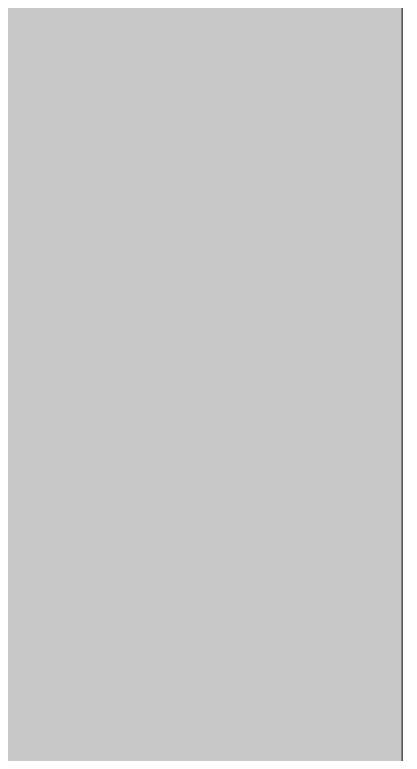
# Model space of a CAD drawing. Header units: millimetres. Extents: x -17017 to 628417, y -109036 to 199237.
# Drawn here: x 339220.5875 to 339220.7074, y -80982.1854 to -80981.9567 of the extents above; entities that cross this region are included whole.
import ezdxf

# ---------------------------------------------------------------- set-up
doc = ezdxf.new("R2010")
doc.units = ezdxf.units.MM
doc.layers.add('A-DETL-GENF-OTLN', color=7, linetype='Continuous', lineweight=9)
doc.layers.add('A-GLAZ-____-OTLN', color=7, linetype='Continuous', lineweight=9)

# ---------------------------------------------------------------- blocks, each defined once
blk = doc.blocks.new('AR_Отверстие прямоугольное _в стене__БезПР - AR_Отверстие прямоугольное _в стене__БезПР-36428632-АР1_План отверстий 3 этажа в осях 1-64_А-ГГ')
at = {"layer": 'A-GLAZ-____-OTLN'}
blk.add_hatch(color=256, dxfattribs=at).paths.add_polyline_path([(-200, -100), (200, -100), (200, 100), (-200, 100)], flags=0)
at = {"layer": 'A-DETL-GENF-OTLN'}
for p, q in [((-200, -100), (-200, 100)), ((-200, 100), (-200, -100))]:
    blk.add_line(p, q, dxfattribs=at)

msp = doc.modelspace()

# ---------------------------------------------------------------- block references
at = {"layer": 'A-GLAZ-____-OTLN', "rotation": 180}
msp.add_blockref('AR_Отверстие прямоугольное _в стене__БезПР - AR_Отверстие прямоугольное _в стене__БезПР-36428632-АР1_План отверстий 3 этажа в осях 1-64_А-ГГ', (339020.70744, -80882.41416), dxfattribs=at)

doc.saveas('drawing.dxf')
